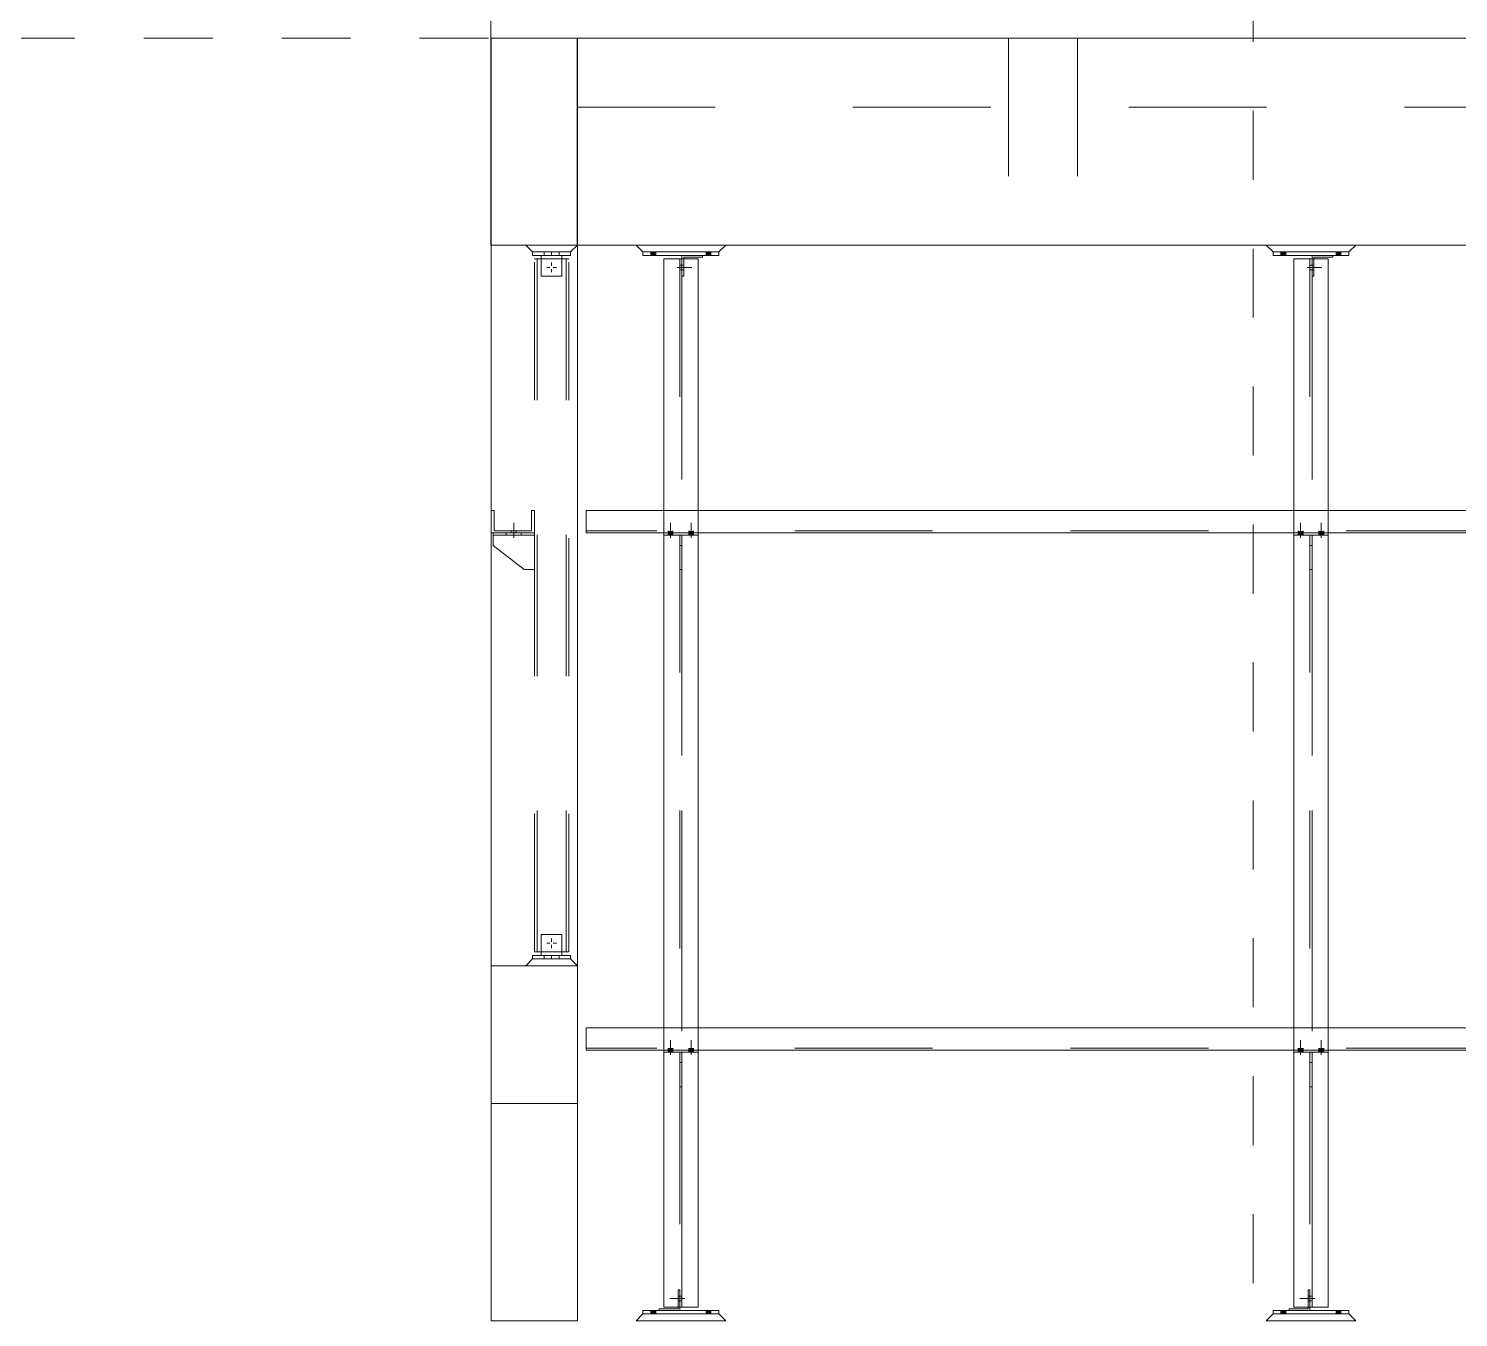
# Model space of a CAD drawing. Header units: millimetres. Extents: x 652937 to 1670132, y 1473552 to 2851037.
# Drawn here: x 663504.175 to 663508.322, y 1524533.53 to 1524537.268 of the extents above; entities that cross this region are included whole.
import ezdxf

# ---------------------------------------------------------------- set-up
doc = ezdxf.new("R2010")
doc.units = ezdxf.units.MM
for name, pattern in [('XKITLINE00', [0]), ('XKITLINE01', [4, 1, -1, 1, -1]), ('XKITLINE02', [4, 2, -2])]:
    doc.linetypes.add(name, pattern=pattern)
for name, color, linetype, lineweight in [('Bolt', 7, 'Continuous', 0), ('Part', 7, 'Continuous', 0), ('S-GRID', 7, 'Continuous', 9)]:
    doc.layers.add(name, color=color, linetype=linetype, lineweight=lineweight)

# ---------------------------------------------------------------- blocks, each defined once
blk = doc.blocks.new('*A24863559')
at = {"layer": 'S-GRID', "color": 7, "linetype": 'XKITLINE01', "lineweight": 0}
blk.add_line((139.952037, 66.572868), (282.742408, 66.572868), dxfattribs=at)
blk = doc.blocks.new('*A25173590')
at = {"layer": 'S-GRID', "color": 7, "linetype": 'XKITLINE01', "lineweight": 0}
blk.add_line((162.042339, -15.480012), (162.042339, 86.572868), dxfattribs=at)
blk = doc.blocks.new('*A28133886')
at = {"layer": 'Part', "color": 7, "linetype": 'XKITLINE02', "lineweight": 0}
for p, q in [((152.23736, 66.572868), (152.237358, 66.572868)), ((152.23736, 66.572868), (152.23736, 65.572868)), ((209.78736, 66.572868), (152.23736, 66.572868)), ((152.237358, 65.572868), (152.23736, 65.572868)), ((152.23736, 65.572868), (209.78736, 65.572868))]:
    blk.add_line(p, q, dxfattribs=at)
blk = doc.blocks.new('*A28143887')
at = {"layer": 'Part', "color": 7, "linetype": 'XKITLINE00', "lineweight": 0}
for p, q in [((150.987361, 66.572868), (150.987361, 68.822868)), ((186.267361, 66.572868), (152.242361, 66.572868))]:
    blk.add_line(p, q, dxfattribs=at)
at = {"layer": 'Part', "color": 7, "linetype": 'XKITLINE02', "lineweight": 0}
for p, q in [((151.73736, 68.822868), (151.73736, 66.572868)), ((152.242361, 66.572868), (150.987357, 66.572868)), ((151.73736, 66.572868), (151.737357, 66.572868))]:
    blk.add_line(p, q, dxfattribs=at)
blk = doc.blocks.new('*A28173890')
at = {"layer": 'Part', "color": 7, "linetype": 'XKITLINE02', "lineweight": 0}
for p, q in [((159.492361, 66.572868), (158.492359, 66.572868)), ((158.492359, 66.572868), (158.492359, 63.572868)), ((159.492359, 66.572868), (159.492359, 63.572868)), ((158.492359, 63.572868), (159.492361, 63.572868))]:
    blk.add_line(p, q, dxfattribs=at)
blk = doc.blocks.new('*A28193892')
at = {"layer": 'Part', "color": 7, "linetype": 'XKITLINE00', "lineweight": 0}
for p, q in [((152.237393, 66.572868), (150.987384, 66.572868)), ((150.987393, 63.572868), (150.987393, 66.572868)), ((152.237393, 63.572868), (152.237393, 66.572868)), ((150.987384, 63.572868), (152.237393, 63.572868))]:
    blk.add_line(p, q, dxfattribs=at)
blk = doc.blocks.new('*A28203893')
at = {"layer": 'Part', "color": 7, "linetype": 'XKITLINE00', "lineweight": 0}
for p, q in [((150.992359, 66.572868), (150.992361, 66.572868)), ((150.992361, 47.972868), (150.992361, 66.572868)), ((152.242361, 66.572868), (150.992361, 66.572868)), ((152.242359, 66.572868), (152.242361, 66.572868)), ((152.242361, 66.572868), (152.242361, 47.972868)), ((150.992359, 47.972868), (150.992361, 47.972868)), ((152.242361, 47.972868), (150.992361, 47.972868)), ((152.242359, 47.972868), (152.242361, 47.972868))]:
    blk.add_line(p, q, dxfattribs=at)
at = {"layer": 'Part', "color": 7, "linetype": 'XKITLINE02', "lineweight": 0}
for p, q in [((150.992359, 47.972868), (150.992359, 66.572868)), ((150.992361, 66.572868), (150.992359, 66.572868)), ((152.242359, 47.972868), (152.242359, 66.572868)), ((150.992361, 47.972868), (150.992359, 47.972868))]:
    blk.add_line(p, q, dxfattribs=at)
blk = doc.blocks.new('*A28233896')
at = {"layer": 'Part', "color": 7, "linetype": 'XKITLINE02', "lineweight": 0}
for p, q in [((152.237359, 63.572868), (152.237359, 66.572868)), ((152.242361, 66.572868), (152.237359, 66.572868)), ((152.237361, 63.572868), (152.237361, 66.572868)), ((152.237359, 63.572868), (152.242361, 63.572868))]:
    blk.add_line(p, q, dxfattribs=at)
at = {"layer": 'Part', "color": 7, "linetype": 'XKITLINE00', "lineweight": 0}
for p, q in [((186.267361, 66.572868), (152.242361, 66.572868)), ((186.267361, 63.572868), (152.242361, 63.572868))]:
    blk.add_line(p, q, dxfattribs=at)
blk = doc.blocks.new('*A28553928')
at = {"layer": 'Part', "color": 7, "linetype": 'XKITLINE02', "lineweight": 0}
for p, q in [((153.492351, 63.372868), (153.49235, 63.372868)), ((153.727351, 63.372868), (153.72735, 48.172868)), ((153.757351, 63.372868), (153.757351, 48.172868)), ((153.75735, 48.172868), (153.75735, 63.122868)), ((153.492351, 59.722868), (153.492351, 59.367868)), ((153.992351, 59.722868), (153.992351, 59.367868)), ((153.492351, 52.222868), (153.49235, 48.172868)), ((153.99235, 48.172868), (153.99235, 52.222868)), ((153.992351, 52.222868), (153.992351, 51.867868)), ((153.492351, 48.172868), (153.49235, 48.172868))]:
    blk.add_line(p, q, dxfattribs=at)
at = {"layer": 'Part', "color": 7, "linetype": 'XKITLINE00', "lineweight": 0}
for p, q in [((153.992351, 63.372868), (153.492351, 63.372868)), ((153.492351, 63.372868), (153.492351, 59.722868)), ((153.992351, 63.372868), (153.992351, 59.722868)), ((153.492351, 59.367868), (153.492351, 52.222868)), ((153.992351, 59.367868), (153.992351, 52.222868)), ((153.492351, 48.172868), (153.492351, 51.867868)), ((153.992351, 48.172868), (153.992351, 51.867868)), ((153.992351, 48.172868), (153.492351, 48.172868))]:
    blk.add_line(p, q, dxfattribs=at)
blk = doc.blocks.new('*A28563929')
at = {"layer": 'Part', "color": 7, "linetype": 'XKITLINE02', "lineweight": 0}
for p, q in [((162.629951, 63.372868), (162.62995, 63.372868)), ((162.864951, 63.372868), (162.86495, 48.172868)), ((162.894951, 63.372868), (162.894951, 48.172868)), ((162.89495, 48.172868), (162.89495, 63.122868)), ((162.629951, 59.722868), (162.629951, 59.367868)), ((163.129951, 59.722868), (163.129951, 59.367868)), ((162.629951, 52.222868), (162.62995, 48.172868)), ((163.12995, 48.172868), (163.12995, 52.222868)), ((163.129951, 52.222868), (163.129951, 51.867868)), ((162.629951, 48.172868), (162.62995, 48.172868))]:
    blk.add_line(p, q, dxfattribs=at)
at = {"layer": 'Part', "color": 7, "linetype": 'XKITLINE00', "lineweight": 0}
for p, q in [((163.129951, 63.372868), (162.629951, 63.372868)), ((162.629951, 63.372868), (162.629951, 59.722868)), ((163.129951, 63.372868), (163.129951, 59.722868)), ((162.629951, 59.367868), (162.629951, 52.222868)), ((163.129951, 59.367868), (163.129951, 52.222868)), ((162.629951, 48.172868), (162.629951, 51.867868)), ((163.129951, 48.172868), (163.129951, 51.867868)), ((163.129951, 48.172868), (162.629951, 48.172868))]:
    blk.add_line(p, q, dxfattribs=at)
blk = doc.blocks.new('*A28633936')
at = {"layer": 'Part', "color": 7, "linetype": 'XKITLINE00', "lineweight": 0}
for p, q in [((173.392382, 59.722868), (152.367383, 59.722868)), ((152.367383, 59.397868), (152.367383, 59.722868)), ((173.392382, 59.397868), (152.367383, 59.397868))]:
    blk.add_line(p, q, dxfattribs=at)
at = {"layer": 'Part', "color": 7, "linetype": 'XKITLINE02', "lineweight": 0}
for p, q in [((152.367385, 59.427868), (152.367385, 59.722868)), ((152.367404, 59.427868), (152.367404, 59.722868)), ((152.367405, 59.397868), (152.367405, 59.722868)), ((173.392403, 59.427868), (152.367385, 59.427868))]:
    blk.add_line(p, q, dxfattribs=at)
blk = doc.blocks.new('*A28643937')
at = {"layer": 'Part', "color": 7, "linetype": 'XKITLINE00', "lineweight": 0}
for p, q in [((171.517341, 52.222868), (152.367383, 52.222868)), ((152.367383, 51.897868), (152.367383, 52.222868)), ((173.392382, 51.897868), (152.367383, 51.897868))]:
    blk.add_line(p, q, dxfattribs=at)
at = {"layer": 'Part', "color": 7, "linetype": 'XKITLINE02', "lineweight": 0}
for p, q in [((152.367385, 51.927868), (152.367385, 52.222868)), ((152.367404, 51.927868), (152.367404, 52.222868)), ((152.367405, 51.897868), (152.367405, 52.222868)), ((173.392403, 51.927868), (152.367385, 51.927868))]:
    blk.add_line(p, q, dxfattribs=at)
blk = doc.blocks.new('*A28653938')
at = {"layer": 'Part', "color": 7, "linetype": 'XKITLINE02', "lineweight": 0}
for p, q in [((153.992352, 51.897868), (153.492351, 51.897868)), ((153.492351, 51.897868), (153.492351, 51.867868)), ((153.992351, 51.897868), (153.992352, 51.897868)), ((153.992351, 51.897868), (153.992351, 51.867868))]:
    blk.add_line(p, q, dxfattribs=at)
at = {"layer": 'Part', "color": 7, "linetype": 'XKITLINE00', "lineweight": 0}
for p, q in [((153.492351, 51.867868), (153.492352, 51.867868)), ((153.492352, 51.867868), (153.492352, 51.897868)), ((153.492352, 51.867868), (153.992352, 51.867868)), ((153.992351, 51.867868), (153.992352, 51.867868)), ((153.992352, 51.867868), (153.992352, 51.897868))]:
    blk.add_line(p, q, dxfattribs=at)
blk = doc.blocks.new('*A28663939')
at = {"layer": 'Part', "color": 7, "linetype": 'XKITLINE00', "lineweight": 0}
for p, q in [((153.727352, 51.867868), (153.727351, 51.867868)), ((153.727351, 51.367868), (153.727352, 51.867868)), ((153.727352, 51.867868), (153.757352, 51.867868)), ((153.757351, 51.367868), (153.757352, 51.867868)), ((153.727352, 51.717868), (153.757352, 51.717868)), ((153.727351, 51.367868), (153.757351, 51.367868))]:
    blk.add_line(p, q, dxfattribs=at)
at = {"layer": 'Part', "color": 7, "linetype": 'XKITLINE02', "lineweight": 0}
for p, q in [((153.727351, 51.867868), (153.727351, 51.367868)), ((153.727352, 51.867868), (153.727351, 51.867868)), ((153.757351, 51.367868), (153.757351, 51.867868))]:
    blk.add_line(p, q, dxfattribs=at)
blk = doc.blocks.new('*A28673940')
at = {"layer": 'Bolt'}
for points in [[(153.557, 51.898), (153.557, 51.928), (153.627, 51.928), (153.627, 51.898)], [(153.557, 51.868), (153.557, 51.898), (153.627, 51.898), (153.627, 51.868)], [(153.857, 51.898), (153.857, 51.928), (153.927, 51.928), (153.927, 51.898)], [(153.857, 51.868), (153.857, 51.898), (153.927, 51.898), (153.927, 51.868)]]:
    blk.add_hatch(color=7, dxfattribs=at).paths.add_polyline_path(points, flags=17)
at = {"layer": 'Bolt', "color": 7, "linetype": 'XKITLINE00', "lineweight": 0}
for p, q in [((153.557, 51.898), (153.557, 51.928)), ((153.557, 51.868), (153.557, 51.898)), ((153.592, 51.828), (153.592, 52.043)), ((153.627, 51.898), (153.627, 51.928)), ((153.627, 51.868), (153.627, 51.898)), ((153.857, 51.898), (153.857, 51.928)), ((153.857, 51.868), (153.857, 51.898)), ((153.892, 51.828), (153.892, 52.043)), ((153.927, 51.898), (153.927, 51.928)), ((153.927, 51.868), (153.927, 51.898))]:
    blk.add_line(p, q, dxfattribs=at)
blk = doc.blocks.new('*A28683941')
at = {"layer": 'Part', "color": 7, "linetype": 'XKITLINE00', "lineweight": 0}
for p, q in [((153.727352, 59.367868), (153.727351, 59.367868)), ((153.727351, 58.867868), (153.727352, 59.367868)), ((153.727352, 59.367868), (153.757352, 59.367868)), ((153.757351, 58.867868), (153.757352, 59.367868)), ((153.727352, 59.217868), (153.757352, 59.217868)), ((153.727351, 58.867868), (153.757351, 58.867868))]:
    blk.add_line(p, q, dxfattribs=at)
at = {"layer": 'Part', "color": 7, "linetype": 'XKITLINE02', "lineweight": 0}
for p, q in [((153.727351, 59.367868), (153.727351, 58.867868)), ((153.727352, 59.367868), (153.727351, 59.367868)), ((153.757351, 58.867868), (153.757351, 59.367868))]:
    blk.add_line(p, q, dxfattribs=at)
blk = doc.blocks.new('*A28693942')
at = {"layer": 'Part', "color": 7, "linetype": 'XKITLINE00', "lineweight": 0}
for p, q in [((162.864952, 59.367868), (162.864951, 59.367868)), ((162.864951, 58.867868), (162.864952, 59.367868)), ((162.864952, 59.367868), (162.894952, 59.367868)), ((162.894951, 58.867868), (162.894952, 59.367868)), ((162.864952, 59.217868), (162.894952, 59.217868)), ((162.864951, 58.867868), (162.894951, 58.867868))]:
    blk.add_line(p, q, dxfattribs=at)
at = {"layer": 'Part', "color": 7, "linetype": 'XKITLINE02', "lineweight": 0}
for p, q in [((162.864951, 59.367868), (162.864951, 58.867868)), ((162.864952, 59.367868), (162.864951, 59.367868)), ((162.894951, 58.867868), (162.894951, 59.367868))]:
    blk.add_line(p, q, dxfattribs=at)
blk = doc.blocks.new('*A28703943')
at = {"layer": 'Part', "color": 7, "linetype": 'XKITLINE02', "lineweight": 0}
for p, q in [((163.129952, 51.897868), (162.629951, 51.897868)), ((162.629951, 51.897868), (162.629951, 51.867868)), ((163.129951, 51.897868), (163.129952, 51.897868)), ((163.129951, 51.897868), (163.129951, 51.867868))]:
    blk.add_line(p, q, dxfattribs=at)
at = {"layer": 'Part', "color": 7, "linetype": 'XKITLINE00', "lineweight": 0}
for p, q in [((162.629951, 51.867868), (162.629952, 51.867868)), ((162.629952, 51.867868), (162.629952, 51.897868)), ((162.629952, 51.867868), (163.129952, 51.867868)), ((163.129951, 51.867868), (163.129952, 51.867868)), ((163.129952, 51.867868), (163.129952, 51.897868))]:
    blk.add_line(p, q, dxfattribs=at)
blk = doc.blocks.new('*A28713944')
at = {"layer": 'Part', "color": 7, "linetype": 'XKITLINE00', "lineweight": 0}
for p, q in [((162.864952, 51.867868), (162.864951, 51.867868)), ((162.864951, 51.367868), (162.864952, 51.867868)), ((162.864952, 51.867868), (162.894952, 51.867868)), ((162.894951, 51.367868), (162.894952, 51.867868)), ((162.864952, 51.717868), (162.894952, 51.717868)), ((162.864951, 51.367868), (162.894951, 51.367868))]:
    blk.add_line(p, q, dxfattribs=at)
at = {"layer": 'Part', "color": 7, "linetype": 'XKITLINE02', "lineweight": 0}
for p, q in [((162.864951, 51.867868), (162.864951, 51.367868)), ((162.864952, 51.867868), (162.864951, 51.867868)), ((162.894951, 51.367868), (162.894951, 51.867868))]:
    blk.add_line(p, q, dxfattribs=at)
blk = doc.blocks.new('*A28723945')
at = {"layer": 'Bolt'}
for points in [[(162.695, 51.898), (162.695, 51.928), (162.765, 51.928), (162.765, 51.898)], [(162.695, 51.868), (162.695, 51.898), (162.765, 51.898), (162.765, 51.868)], [(162.995, 51.898), (162.995, 51.928), (163.065, 51.928), (163.065, 51.898)], [(162.995, 51.868), (162.995, 51.898), (163.065, 51.898), (163.065, 51.868)]]:
    blk.add_hatch(color=7, dxfattribs=at).paths.add_polyline_path(points, flags=17)
at = {"layer": 'Bolt', "color": 7, "linetype": 'XKITLINE00', "lineweight": 0}
for p, q in [((162.695, 51.898), (162.695, 51.928)), ((162.695, 51.868), (162.695, 51.898)), ((162.73, 51.828), (162.73, 52.043)), ((162.765, 51.898), (162.765, 51.928)), ((162.765, 51.868), (162.765, 51.898)), ((162.995, 51.898), (162.995, 51.928)), ((162.995, 51.868), (162.995, 51.898)), ((163.03, 51.828), (163.03, 52.043)), ((163.065, 51.898), (163.065, 51.928)), ((163.065, 51.868), (163.065, 51.898))]:
    blk.add_line(p, q, dxfattribs=at)
blk = doc.blocks.new('*A28833956')
at = {"layer": 'Part', "color": 7, "linetype": 'XKITLINE02', "lineweight": 0}
for p, q in [((153.992352, 59.397868), (153.492351, 59.397868)), ((153.492351, 59.397868), (153.492351, 59.367868)), ((153.992351, 59.397868), (153.992352, 59.397868)), ((153.992351, 59.397868), (153.992351, 59.367868))]:
    blk.add_line(p, q, dxfattribs=at)
at = {"layer": 'Part', "color": 7, "linetype": 'XKITLINE00', "lineweight": 0}
for p, q in [((153.492351, 59.367868), (153.492352, 59.367868)), ((153.492352, 59.367868), (153.492352, 59.397868)), ((153.492352, 59.367868), (153.992352, 59.367868)), ((153.992351, 59.367868), (153.992352, 59.367868)), ((153.992352, 59.367868), (153.992352, 59.397868))]:
    blk.add_line(p, q, dxfattribs=at)
blk = doc.blocks.new('*A28843957')
at = {"layer": 'Bolt'}
for points in [[(153.557, 59.398), (153.557, 59.428), (153.627, 59.428), (153.627, 59.398)], [(153.557, 59.368), (153.557, 59.398), (153.627, 59.398), (153.627, 59.368)], [(153.857, 59.398), (153.857, 59.428), (153.927, 59.428), (153.927, 59.398)], [(153.857, 59.368), (153.857, 59.398), (153.927, 59.398), (153.927, 59.368)]]:
    blk.add_hatch(color=7, dxfattribs=at).paths.add_polyline_path(points, flags=17)
at = {"layer": 'Bolt', "color": 7, "linetype": 'XKITLINE00', "lineweight": 0}
for p, q in [((153.592, 59.328), (153.592, 59.543)), ((153.892, 59.328), (153.892, 59.543)), ((153.557, 59.398), (153.557, 59.428)), ((153.557, 59.368), (153.557, 59.398)), ((153.627, 59.398), (153.627, 59.428)), ((153.627, 59.368), (153.627, 59.398)), ((153.857, 59.398), (153.857, 59.428)), ((153.857, 59.368), (153.857, 59.398)), ((153.927, 59.398), (153.927, 59.428)), ((153.927, 59.368), (153.927, 59.398))]:
    blk.add_line(p, q, dxfattribs=at)
blk = doc.blocks.new('*A28853958')
at = {"layer": 'Part', "color": 7, "linetype": 'XKITLINE02', "lineweight": 0}
for p, q in [((163.129952, 59.397868), (162.629951, 59.397868)), ((162.629951, 59.397868), (162.629951, 59.367868)), ((163.129951, 59.397868), (163.129952, 59.397868)), ((163.129951, 59.397868), (163.129951, 59.367868))]:
    blk.add_line(p, q, dxfattribs=at)
at = {"layer": 'Part', "color": 7, "linetype": 'XKITLINE00', "lineweight": 0}
for p, q in [((162.629951, 59.367868), (162.629952, 59.367868)), ((162.629952, 59.367868), (162.629952, 59.397868)), ((162.629952, 59.367868), (163.129952, 59.367868)), ((163.129951, 59.367868), (163.129952, 59.367868)), ((163.129952, 59.367868), (163.129952, 59.397868))]:
    blk.add_line(p, q, dxfattribs=at)
blk = doc.blocks.new('*A28863959')
at = {"layer": 'Bolt'}
for points in [[(162.695, 59.398), (162.695, 59.428), (162.765, 59.428), (162.765, 59.398)], [(162.695, 59.368), (162.695, 59.398), (162.765, 59.398), (162.765, 59.368)], [(162.995, 59.398), (162.995, 59.428), (163.065, 59.428), (163.065, 59.398)], [(162.995, 59.368), (162.995, 59.398), (163.065, 59.398), (163.065, 59.368)]]:
    blk.add_hatch(color=7, dxfattribs=at).paths.add_polyline_path(points, flags=17)
at = {"layer": 'Bolt', "color": 7, "linetype": 'XKITLINE00', "lineweight": 0}
for p, q in [((162.73, 59.328), (162.73, 59.543)), ((163.03, 59.328), (163.03, 59.543)), ((162.695, 59.398), (162.695, 59.428)), ((162.695, 59.368), (162.695, 59.398)), ((162.765, 59.398), (162.765, 59.428)), ((162.765, 59.368), (162.765, 59.398)), ((162.995, 59.398), (162.995, 59.428)), ((162.995, 59.368), (162.995, 59.398)), ((163.065, 59.398), (163.065, 59.428)), ((163.065, 59.368), (163.065, 59.398))]:
    blk.add_line(p, q, dxfattribs=at)
blk = doc.blocks.new('*A28893962')
at = {"layer": 'Part', "color": 7, "linetype": 'XKITLINE02', "lineweight": 0}
for p, q in [((153.09235, 47.972868), (153.19235, 48.072868)), ((154.392351, 47.972868), (153.09235, 47.972868)), ((153.192351, 48.072868), (153.19235, 48.072868)), ((154.29235, 48.072868), (154.39235, 47.972868)), ((154.39235, 47.972868), (154.392351, 47.972868))]:
    blk.add_line(p, q, dxfattribs=at)
at = {"layer": 'Part', "color": 7, "linetype": 'XKITLINE00', "lineweight": 0}
for p, q in [((153.192351, 48.072868), (153.092351, 47.972868)), ((154.292351, 48.072868), (153.192351, 48.072868)), ((154.292351, 48.072868), (154.392351, 47.972868))]:
    blk.add_line(p, q, dxfattribs=at)
blk = doc.blocks.new('*A28903963')
at = {"layer": 'Bolt', "color": 7, "linetype": 'XKITLINE02', "lineweight": 0}
for p, q in [((153.727351, 48.332868), (153.702351, 48.332868)), ((153.757351, 48.332868), (153.727351, 48.332868)), ((153.796951, 48.297868), (153.582351, 48.297868)), ((153.727351, 48.262868), (153.702351, 48.262868)), ((153.757351, 48.262868), (153.727351, 48.262868))]:
    blk.add_line(p, q, dxfattribs=at)
blk = doc.blocks.new('*A28913964')
at = {"layer": 'Part', "color": 7, "linetype": 'XKITLINE00', "lineweight": 0}
for p, q in [((154.292351, 48.122868), (153.19235, 48.122868)), ((153.192351, 48.072868), (153.192351, 48.122868)), ((154.292351, 48.122868), (154.292351, 48.072868)), ((154.292351, 48.072868), (153.19235, 48.072868))]:
    blk.add_line(p, q, dxfattribs=at)
at = {"layer": 'Part', "color": 7, "linetype": 'XKITLINE02', "lineweight": 0}
for p, q in [((153.19235, 48.122868), (153.19235, 48.072868)), ((154.29235, 48.072868), (154.29235, 48.122868))]:
    blk.add_line(p, q, dxfattribs=at)
blk = doc.blocks.new('*A28923965')
at = {"layer": 'Part', "color": 7, "linetype": 'XKITLINE02', "lineweight": 0}
for p, q in [((153.727351, 48.422868), (153.702351, 48.422868)), ((153.702351, 48.422868), (153.702351, 48.172868)), ((153.727351, 48.172868), (153.727351, 48.422868)), ((153.427351, 48.122868), (153.427351, 48.147868)), ((153.427351, 48.122868), (153.727351, 48.122868))]:
    blk.add_line(p, q, dxfattribs=at)
at = {"layer": 'Part', "color": 7, "linetype": 'XKITLINE00', "lineweight": 0}
for p, q in [((153.702351, 48.147868), (153.427351, 48.147868)), ((153.427351, 48.147868), (153.427351, 48.122868)), ((153.702351, 48.172868), (153.702351, 48.147868)), ((153.727351, 48.172868), (153.727351, 48.122868))]:
    blk.add_line(p, q, dxfattribs=at)
blk = doc.blocks.new('*A28933966')
at = {"layer": 'Bolt'}
for points in [[(153.377, 48.123), (153.377, 48.073), (153.307, 48.073), (153.307, 48.123)], [(154.177, 48.123), (154.177, 48.073), (154.107, 48.073), (154.107, 48.123)]]:
    blk.add_hatch(color=7, dxfattribs=at).paths.add_polyline_path(points, flags=17)
at = {"layer": 'Bolt', "color": 7, "linetype": 'XKITLINE00', "lineweight": 0}
for p, q in [((153.307, 48.073), (153.307, 48.123)), ((153.342, 48.073), (153.342, 48.123)), ((153.377, 48.073), (153.377, 48.123)), ((154.107, 48.073), (154.107, 48.123)), ((154.142, 48.073), (154.142, 48.123)), ((154.177, 48.073), (154.177, 48.123))]:
    blk.add_line(p, q, dxfattribs=at)
blk = doc.blocks.new('*A28993972')
at = {"layer": 'Part', "color": 7, "linetype": 'XKITLINE02', "lineweight": 0}
for p, q in [((162.22995, 47.972868), (162.32995, 48.072868)), ((163.529951, 47.972868), (162.22995, 47.972868)), ((162.329951, 48.072868), (162.32995, 48.072868)), ((163.42995, 48.072868), (163.52995, 47.972868)), ((163.52995, 47.972868), (163.529951, 47.972868))]:
    blk.add_line(p, q, dxfattribs=at)
at = {"layer": 'Part', "color": 7, "linetype": 'XKITLINE00', "lineweight": 0}
for p, q in [((162.329951, 48.072868), (162.229951, 47.972868)), ((163.429951, 48.072868), (162.329951, 48.072868)), ((163.429951, 48.072868), (163.529951, 47.972868))]:
    blk.add_line(p, q, dxfattribs=at)
blk = doc.blocks.new('*A29003973')
at = {"layer": 'Bolt', "color": 7, "linetype": 'XKITLINE02', "lineweight": 0}
for p, q in [((162.864951, 48.332868), (162.839951, 48.332868)), ((162.894951, 48.332868), (162.864951, 48.332868)), ((162.934551, 48.297868), (162.719951, 48.297868)), ((162.864951, 48.262868), (162.839951, 48.262868)), ((162.894951, 48.262868), (162.864951, 48.262868))]:
    blk.add_line(p, q, dxfattribs=at)
blk = doc.blocks.new('*A29013974')
at = {"layer": 'Part', "color": 7, "linetype": 'XKITLINE00', "lineweight": 0}
for p, q in [((163.429951, 48.122868), (162.32995, 48.122868)), ((162.329951, 48.072868), (162.329951, 48.122868)), ((163.429951, 48.122868), (163.429951, 48.072868)), ((163.429951, 48.072868), (162.32995, 48.072868))]:
    blk.add_line(p, q, dxfattribs=at)
at = {"layer": 'Part', "color": 7, "linetype": 'XKITLINE02', "lineweight": 0}
for p, q in [((162.32995, 48.122868), (162.32995, 48.072868)), ((163.42995, 48.072868), (163.42995, 48.122868))]:
    blk.add_line(p, q, dxfattribs=at)
blk = doc.blocks.new('*A29023975')
at = {"layer": 'Part', "color": 7, "linetype": 'XKITLINE02', "lineweight": 0}
for p, q in [((162.864951, 48.422868), (162.839951, 48.422868)), ((162.839951, 48.422868), (162.839951, 48.172868)), ((162.864951, 48.172868), (162.864951, 48.422868)), ((162.564951, 48.122868), (162.564951, 48.147868)), ((162.564951, 48.122868), (162.864951, 48.122868))]:
    blk.add_line(p, q, dxfattribs=at)
at = {"layer": 'Part', "color": 7, "linetype": 'XKITLINE00', "lineweight": 0}
for p, q in [((162.839951, 48.147868), (162.564951, 48.147868)), ((162.564951, 48.147868), (162.564951, 48.122868)), ((162.839951, 48.172868), (162.839951, 48.147868)), ((162.864951, 48.172868), (162.864951, 48.122868))]:
    blk.add_line(p, q, dxfattribs=at)
blk = doc.blocks.new('*A29033976')
at = {"layer": 'Bolt'}
for points in [[(162.515, 48.123), (162.515, 48.073), (162.445, 48.073), (162.445, 48.123)], [(163.315, 48.123), (163.315, 48.073), (163.245, 48.073), (163.245, 48.123)]]:
    blk.add_hatch(color=7, dxfattribs=at).paths.add_polyline_path(points, flags=17)
at = {"layer": 'Bolt', "color": 7, "linetype": 'XKITLINE00', "lineweight": 0}
for p, q in [((162.445, 48.073), (162.445, 48.123)), ((162.48, 48.073), (162.48, 48.123)), ((162.515, 48.073), (162.515, 48.123)), ((163.245, 48.073), (163.245, 48.123)), ((163.28, 48.073), (163.28, 48.123)), ((163.315, 48.073), (163.315, 48.123))]:
    blk.add_line(p, q, dxfattribs=at)
blk = doc.blocks.new('*A29213994')
at = {"layer": 'Part', "color": 7, "linetype": 'XKITLINE02', "lineweight": 0}
for p, q in [((152.242359, 53.122868), (150.992357, 53.122868)), ((150.992359, 51.122868), (150.992359, 53.122868)), ((152.242359, 51.122868), (152.242359, 53.122868)), ((150.992357, 51.122868), (152.242359, 51.122868))]:
    blk.add_line(p, q, dxfattribs=at)
blk = doc.blocks.new('*A29223995')
at = {"layer": 'Part', "color": 7, "linetype": 'XKITLINE02', "lineweight": 0}
for p, q in [((152.076682, 63.372868), (151.616682, 63.372868)), ((151.616682, 53.322868), (151.616682, 63.372868)), ((151.656682, 63.372868), (151.656682, 53.322868)), ((151.656682, 53.322868), (151.656682, 63.372868)), ((152.116682, 63.372868), (152.076682, 63.372868)), ((152.076682, 63.372868), (152.076682, 53.322868)), ((152.076682, 53.322868), (152.076682, 63.372868)), ((152.116682, 53.322868), (152.116682, 63.372868)), ((152.076682, 53.322868), (151.616682, 53.322868)), ((152.076682, 53.322868), (152.116682, 53.322868))]:
    blk.add_line(p, q, dxfattribs=at)
blk = doc.blocks.new('*A29233996')
at = {"layer": 'Part', "color": 7, "linetype": 'XKITLINE02', "lineweight": 0}
for p, q in [((151.016895, 59.367868), (151.616895, 59.367868)), ((151.016895, 59.217868), (151.016895, 59.367868)), ((151.016895, 59.217868), (151.016895, 59.367868)), ((151.616895, 59.367868), (151.616895, 58.867868)), ((151.616895, 58.867868), (151.616895, 59.367868)), ((151.466895, 58.867868), (151.016895, 59.217868)), ((151.616895, 58.867868), (151.466895, 58.867868))]:
    blk.add_line(p, q, dxfattribs=at)
blk = doc.blocks.new('*A29243997')
at = {"layer": 'Part', "color": 7, "linetype": 'XKITLINE02', "lineweight": 0}
for p, q in [((151.591682, 53.222868), (151.491682, 53.122868)), ((152.241682, 53.122868), (151.491682, 53.122868)), ((152.141682, 53.222868), (151.591682, 53.222868)), ((152.141682, 53.222868), (152.241682, 53.122868)), ((152.241682, 53.122868), (152.241682, 53.122868))]:
    blk.add_line(p, q, dxfattribs=at)
blk = doc.blocks.new('*A29253998')
at = {"layer": 'Bolt', "color": 7, "linetype": 'XKITLINE00', "lineweight": 0}
for p, q in [((151.866682, 53.517868), (151.866682, 53.471248)), ((151.796682, 53.447868), (151.843302, 53.447868)), ((151.866682, 53.377868), (151.866682, 53.424488)), ((151.936682, 53.447868), (151.890062, 53.447868))]:
    blk.add_line(p, q, dxfattribs=at)
blk = doc.blocks.new('*A29263999')
at = {"layer": 'Part', "color": 7, "linetype": 'XKITLINE02', "lineweight": 0}
for p, q in [((151.591682, 53.222868), (151.591682, 53.272868)), ((152.141682, 53.272868), (151.591682, 53.272868)), ((151.591682, 53.222868), (152.141682, 53.222868)), ((152.141682, 53.222868), (152.141682, 53.272868))]:
    blk.add_line(p, q, dxfattribs=at)
blk = doc.blocks.new('*A29274000')
at = {"layer": 'Part', "color": 7, "linetype": 'XKITLINE02', "lineweight": 0}
for p, q in [((151.716682, 53.272868), (151.716682, 53.572868)), ((151.716682, 53.572868), (152.016682, 53.572868)), ((152.016682, 53.572868), (152.016682, 53.272868)), ((152.016682, 53.272868), (151.716682, 53.272868))]:
    blk.add_line(p, q, dxfattribs=at)
blk = doc.blocks.new('*A29284001')
at = {"layer": 'Bolt', "color": 7, "linetype": 'XKITLINE02', "lineweight": 0}
for p, q in [((151.756682, 53.222868), (151.756682, 53.272868)), ((151.866682, 53.222868), (151.866682, 53.272868)), ((151.976682, 53.222868), (151.976682, 53.272868))]:
    blk.add_line(p, q, dxfattribs=at)
blk = doc.blocks.new('*A29294002')
at = {"layer": 'Part', "color": 7, "linetype": 'XKITLINE00', "lineweight": 0}
for p, q in [((150.991847, 59.722868), (150.992361, 59.722868)), ((150.991847, 59.722868), (150.991847, 59.397868)), ((150.991897, 59.722868), (150.991847, 59.722868)), ((150.991847, 59.397868), (150.992361, 59.397868)), ((150.991897, 59.397868), (150.991847, 59.397868))]:
    blk.add_line(p, q, dxfattribs=at)
at = {"layer": 'Part', "color": 7, "linetype": 'XKITLINE02', "lineweight": 0}
for p, q in [((150.992361, 59.722868), (151.031897, 59.722868)), ((151.031847, 59.427868), (151.031847, 59.722868)), ((151.616897, 59.722868), (151.576847, 59.722868)), ((151.576847, 59.722868), (151.576847, 59.427868)), ((151.616847, 59.397868), (151.616847, 59.722868)), ((150.992361, 59.397868), (151.616897, 59.397868)), ((151.576897, 59.427868), (151.031847, 59.427868))]:
    blk.add_line(p, q, dxfattribs=at)
blk = doc.blocks.new('*A29304003')
at = {"layer": 'Part', "color": 7, "linetype": 'XKITLINE02', "lineweight": 0}
for p, q in [((162.32995, 63.472868), (162.22995, 63.572868)), ((162.22995, 63.572868), (162.229951, 63.572868)), ((162.22995, 63.572868), (163.529951, 63.572868)), ((163.42995, 63.472868), (163.52995, 63.572868))]:
    blk.add_line(p, q, dxfattribs=at)
at = {"layer": 'Part', "color": 7, "linetype": 'XKITLINE00', "lineweight": 0}
for p, q in [((162.329951, 63.472868), (162.229951, 63.572868)), ((163.429951, 63.472868), (162.32995, 63.472868)), ((163.529951, 63.572868), (163.429951, 63.472868))]:
    blk.add_line(p, q, dxfattribs=at)
blk = doc.blocks.new('*A29314004')
at = {"layer": 'Bolt', "color": 7, "linetype": 'XKITLINE02', "lineweight": 0}
for p, q in [((162.825351, 63.247868), (163.039951, 63.247868)), ((162.864951, 63.282868), (162.894951, 63.282868)), ((162.894951, 63.282868), (162.919951, 63.282868)), ((162.864951, 63.212868), (162.894951, 63.212868)), ((162.894951, 63.212868), (162.919951, 63.212868))]:
    blk.add_line(p, q, dxfattribs=at)
blk = doc.blocks.new('*A29324005')
at = {"layer": 'Part', "color": 7, "linetype": 'XKITLINE00', "lineweight": 0}
for p, q in [((163.429951, 63.472868), (162.32995, 63.472868)), ((162.329951, 63.422868), (162.329951, 63.472868)), ((163.429951, 63.422868), (163.429951, 63.472868)), ((162.32995, 63.422868), (163.429951, 63.422868))]:
    blk.add_line(p, q, dxfattribs=at)
at = {"layer": 'Part', "color": 7, "linetype": 'XKITLINE02', "lineweight": 0}
for p, q in [((162.32995, 63.472868), (162.32995, 63.422868)), ((163.42995, 63.472868), (163.42995, 63.422868))]:
    blk.add_line(p, q, dxfattribs=at)
blk = doc.blocks.new('*A29334006')
at = {"layer": 'Part', "color": 7, "linetype": 'XKITLINE00', "lineweight": 0}
for p, q in [((162.894951, 63.422868), (162.894951, 63.372868)), ((162.919951, 63.397868), (162.919951, 63.372868)), ((162.919951, 63.397868), (163.194951, 63.397868)), ((163.194951, 63.397868), (163.194951, 63.422868))]:
    blk.add_line(p, q, dxfattribs=at)
at = {"layer": 'Part', "color": 7, "linetype": 'XKITLINE02', "lineweight": 0}
for p, q in [((163.194951, 63.422868), (162.894951, 63.422868)), ((162.894951, 63.372868), (162.894951, 63.122868)), ((162.919951, 63.372868), (162.919951, 63.122868)), ((163.194951, 63.422868), (163.194951, 63.397868)), ((162.894951, 63.122868), (162.919951, 63.122868))]:
    blk.add_line(p, q, dxfattribs=at)
blk = doc.blocks.new('*A29344007')
at = {"layer": 'Bolt'}
for points in [[(162.515, 63.473), (162.515, 63.423), (162.445, 63.423), (162.445, 63.473)], [(163.315, 63.473), (163.315, 63.423), (163.245, 63.423), (163.245, 63.473)]]:
    blk.add_hatch(color=7, dxfattribs=at).paths.add_polyline_path(points, flags=17)
at = {"layer": 'Bolt', "color": 7, "linetype": 'XKITLINE00', "lineweight": 0}
for p, q in [((162.445, 63.473), (162.445, 63.423)), ((162.48, 63.473), (162.48, 63.423)), ((162.515, 63.473), (162.515, 63.423)), ((163.245, 63.473), (163.245, 63.423)), ((163.28, 63.473), (163.28, 63.423)), ((163.315, 63.473), (163.315, 63.423))]:
    blk.add_line(p, q, dxfattribs=at)
blk = doc.blocks.new('*A29354008')
at = {"layer": 'Part', "color": 7, "linetype": 'XKITLINE02', "lineweight": 0}
for p, q in [((153.19235, 63.472868), (153.09235, 63.572868)), ((153.09235, 63.572868), (153.092351, 63.572868)), ((153.09235, 63.572868), (154.392351, 63.572868)), ((154.29235, 63.472868), (154.39235, 63.572868))]:
    blk.add_line(p, q, dxfattribs=at)
at = {"layer": 'Part', "color": 7, "linetype": 'XKITLINE00', "lineweight": 0}
for p, q in [((153.192351, 63.472868), (153.092351, 63.572868)), ((154.292351, 63.472868), (153.19235, 63.472868)), ((154.392351, 63.572868), (154.292351, 63.472868))]:
    blk.add_line(p, q, dxfattribs=at)
blk = doc.blocks.new('*A29364009')
at = {"layer": 'Bolt', "color": 7, "linetype": 'XKITLINE02', "lineweight": 0}
for p, q in [((153.687751, 63.247868), (153.902351, 63.247868)), ((153.727351, 63.282868), (153.757351, 63.282868)), ((153.757351, 63.282868), (153.782351, 63.282868)), ((153.727351, 63.212868), (153.757351, 63.212868)), ((153.757351, 63.212868), (153.782351, 63.212868))]:
    blk.add_line(p, q, dxfattribs=at)
blk = doc.blocks.new('*A29374010')
at = {"layer": 'Part', "color": 7, "linetype": 'XKITLINE00', "lineweight": 0}
for p, q in [((154.292351, 63.472868), (153.19235, 63.472868)), ((153.192351, 63.422868), (153.192351, 63.472868)), ((154.292351, 63.422868), (154.292351, 63.472868)), ((153.19235, 63.422868), (154.292351, 63.422868))]:
    blk.add_line(p, q, dxfattribs=at)
at = {"layer": 'Part', "color": 7, "linetype": 'XKITLINE02', "lineweight": 0}
for p, q in [((153.19235, 63.472868), (153.19235, 63.422868)), ((154.29235, 63.472868), (154.29235, 63.422868))]:
    blk.add_line(p, q, dxfattribs=at)
blk = doc.blocks.new('*A29384011')
at = {"layer": 'Part', "color": 7, "linetype": 'XKITLINE00', "lineweight": 0}
for p, q in [((153.757351, 63.422868), (153.757351, 63.372868)), ((153.782351, 63.397868), (153.782351, 63.372868)), ((153.782351, 63.397868), (154.057351, 63.397868)), ((154.057351, 63.397868), (154.057351, 63.422868))]:
    blk.add_line(p, q, dxfattribs=at)
at = {"layer": 'Part', "color": 7, "linetype": 'XKITLINE02', "lineweight": 0}
for p, q in [((154.057351, 63.422868), (153.757351, 63.422868)), ((153.757351, 63.372868), (153.757351, 63.122868)), ((153.782351, 63.372868), (153.782351, 63.122868)), ((154.057351, 63.422868), (154.057351, 63.397868)), ((153.757351, 63.122868), (153.782351, 63.122868))]:
    blk.add_line(p, q, dxfattribs=at)
blk = doc.blocks.new('*A29394012')
at = {"layer": 'Bolt'}
for points in [[(153.377, 63.473), (153.377, 63.423), (153.307, 63.423), (153.307, 63.473)], [(154.177, 63.473), (154.177, 63.423), (154.107, 63.423), (154.107, 63.473)]]:
    blk.add_hatch(color=7, dxfattribs=at).paths.add_polyline_path(points, flags=17)
at = {"layer": 'Bolt', "color": 7, "linetype": 'XKITLINE00', "lineweight": 0}
for p, q in [((153.307, 63.473), (153.307, 63.423)), ((153.342, 63.473), (153.342, 63.423)), ((153.377, 63.473), (153.377, 63.423)), ((154.107, 63.473), (154.107, 63.423)), ((154.142, 63.473), (154.142, 63.423)), ((154.177, 63.473), (154.177, 63.423))]:
    blk.add_line(p, q, dxfattribs=at)
blk = doc.blocks.new('*A29404013')
at = {"layer": 'Part', "color": 7, "linetype": 'XKITLINE02', "lineweight": 0}
for p, q in [((151.016895, 59.397868), (151.016895, 59.367868)), ((151.616895, 59.397868), (151.016895, 59.397868)), ((151.016895, 59.367868), (151.616895, 59.367868)), ((151.616895, 59.367868), (151.616895, 59.397868))]:
    blk.add_line(p, q, dxfattribs=at)
blk = doc.blocks.new('*A29414014')
at = {"layer": 'Bolt', "color": 7, "linetype": 'XKITLINE02', "lineweight": 0}
for p, q in [((151.316895, 59.328268), (151.316895, 59.542868)), ((151.206895, 59.367868), (151.206895, 59.397868)), ((151.281895, 59.397868), (151.281895, 59.427868)), ((151.351895, 59.397868), (151.351895, 59.427868)), ((151.426895, 59.367868), (151.426895, 59.397868))]:
    blk.add_line(p, q, dxfattribs=at)
blk = doc.blocks.new('*A29424015')
at = {"layer": 'Part', "color": 7, "linetype": 'XKITLINE02', "lineweight": 0}
for p, q in [((152.241682, 63.572868), (151.491682, 63.572868)), ((151.591682, 63.472868), (151.491682, 63.572868)), ((152.141682, 63.472868), (151.591682, 63.472868)), ((152.141682, 63.472868), (152.241682, 63.572868)), ((152.141682, 63.472868), (152.141682, 63.472868))]:
    blk.add_line(p, q, dxfattribs=at)
blk = doc.blocks.new('*A29434016')
at = {"layer": 'Bolt', "color": 7, "linetype": 'XKITLINE00', "lineweight": 0}
for p, q in [((151.796682, 63.247868), (151.843302, 63.247868)), ((151.866682, 63.317868), (151.866682, 63.271248)), ((151.936682, 63.247868), (151.890062, 63.247868)), ((151.866682, 63.177868), (151.866682, 63.224488))]:
    blk.add_line(p, q, dxfattribs=at)
blk = doc.blocks.new('*A29444017')
at = {"layer": 'Part', "color": 7, "linetype": 'XKITLINE02', "lineweight": 0}
for p, q in [((152.141682, 63.472868), (151.591682, 63.472868)), ((151.591682, 63.472868), (151.591682, 63.422868)), ((152.141682, 63.422868), (152.141682, 63.472868)), ((152.141682, 63.422868), (151.591682, 63.422868)), ((152.141682, 63.422868), (152.141682, 63.422868))]:
    blk.add_line(p, q, dxfattribs=at)
blk = doc.blocks.new('*A29454018')
at = {"layer": 'Part', "color": 7, "linetype": 'XKITLINE02', "lineweight": 0}
for p, q in [((151.716682, 63.122868), (151.716682, 63.422868)), ((151.716682, 63.422868), (152.016682, 63.422868)), ((152.016682, 63.422868), (152.016682, 63.122868)), ((152.016682, 63.122868), (152.016682, 63.397868)), ((152.016682, 63.122868), (151.716682, 63.122868))]:
    blk.add_line(p, q, dxfattribs=at)
blk = doc.blocks.new('*A29464019')
at = {"layer": 'Bolt', "color": 7, "linetype": 'XKITLINE02', "lineweight": 0}
for p, q in [((151.756682, 63.472868), (151.756682, 63.422868)), ((151.866682, 63.472868), (151.866682, 63.422868)), ((151.976682, 63.472868), (151.976682, 63.422868))]:
    blk.add_line(p, q, dxfattribs=at)

msp = doc.modelspace()

# ---------------------------------------------------------------- block references
at = {"color": 7, "lineweight": 0, "xscale": 0.2, "yscale": 0.2, "zscale": 0.2}
for name in ['*A25173590', '*A28143887', '*A24863559', '*A28193892', '*A28203893', '*A28133886', '*A28233896', '*A28173890', '*A29424015', '*A29444017', '*A29454018', '*A29464019', '*A29354008', '*A29374010', '*A29394012', '*A29384011', '*A29304003', '*A29324005', '*A29344007', '*A29334006', '*A29223995', '*A29434016', '*A28553928', '*A29364009', '*A28563929', '*A29314004', '*A29294002', '*A28633936', '*A29414014', '*A28843957', '*A28863959', '*A29404013', '*A29233996', '*A28833956', '*A28683941', '*A28853958', '*A28693942', '*A29274000', '*A29253998', '*A29243997', '*A29263999', '*A29284001', '*A29213994', '*A28643937', '*A28673940', '*A28723945', '*A28653938', '*A28663939', '*A28703943', '*A28713944', '*A28923965', '*A28903963', '*A29023975', '*A29003973', '*A28893962', '*A28913964', '*A28933966', '*A28993972', '*A29013974', '*A29033976']:
    msp.add_blockref(name, (663475.3182, 1524523.9257), dxfattribs=at)

doc.saveas('drawing.dxf')
